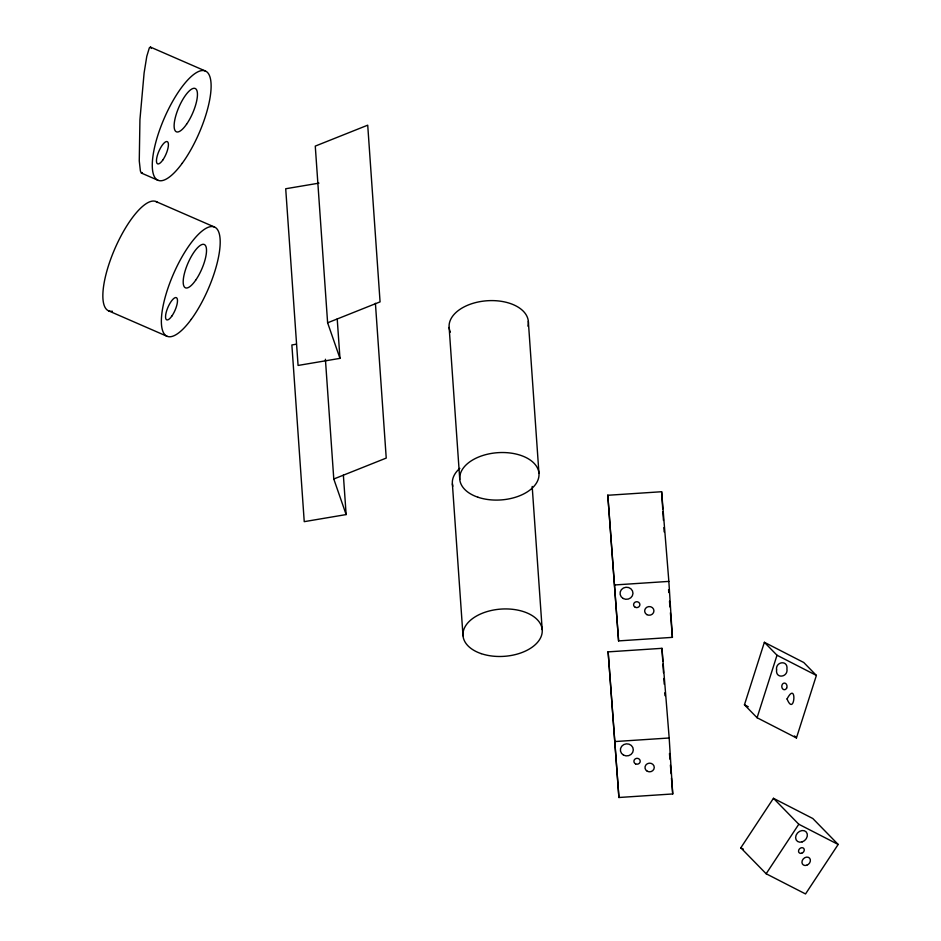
<?xml version="1.0" encoding="UTF-8"?>
<svg xmlns="http://www.w3.org/2000/svg" width="941" height="941" viewBox="0 0 941 941"><rect width="100%" height="100%" fill="white"/><g stroke="black" fill="none" stroke-linecap="round" stroke-linejoin="round"><path stroke-width="1.41" d="M744.449 704.809L764.374 642.303L803.755 662.499L816.388 675.426L796.451 737.932L757.082 717.736L744.449 704.809L748.26 706.762M757.082 717.736L777.007 655.23L764.374 642.303M740.814 847.817L773.455 798.309L812.824 818.517L838.172 844.453L805.531 893.95L766.15 873.754L740.814 847.817L743.355 849.111M766.15 873.754L798.791 824.245L773.455 798.309M142.397 172.579L141.315 173.015L140.397 171.027L139.268 160.911L139.938 119.566L144.114 72.904L146.784 56.342L149.36 47.815L150.454 47.085L205.314 70.975M327.621 322.798L380.07 301.873L367.719 125.177L315.27 146.102L327.621 322.798L339.972 358.368L298.074 365.449L285.711 188.753L318.952 183.142M296.215 344.23L291.875 344.959L304.237 521.655L346.135 514.574L333.784 479.004L386.233 458.079L375.412 303.284M607.804 495.272L661.629 491.731L668.851 581.397L672.403 637.363L618.59 640.903L607.804 495.272L618.59 640.903M615.026 584.937L668.851 581.397M608.133 651.866L661.958 648.325L669.18 737.991L672.733 793.957L618.919 797.498L608.133 651.866L618.919 797.498M615.355 741.532L669.18 737.991M141.444 173.085L158.088 180.331M155.877 201.515L214.395 226.993M108.65 310.871L167.169 336.349M777.007 655.23L816.388 675.426M798.791 824.245L838.172 844.453M150.454 47.085L151.289 48.426M794.51 735.944L796.451 737.932M668.569 589.642L668.792 592.536M669.498 601.217L669.957 607.004M670.427 612.779L672.403 637.363M669.474 753.47L669.945 759.246M670.404 765.033L671.109 773.714M671.451 778.054L672.733 793.957M528.324 321.281L538.946 473.217M532.183 486.45L542.192 629.611M449.139 327.468L459.761 479.404M452.386 483.874L463.007 635.798M337.219 318.94L339.972 358.368M343.371 475.146L346.135 514.574M325.41 359.262L333.784 479.004M661.629 491.731L662.723 508.952M662.899 511.822L663.452 520.432M663.911 527.619L664.181 531.924M661.958 648.325L662.77 661.241M662.958 664.111L663.511 672.721M663.875 678.461L664.24 684.201M664.781 692.811L664.969 695.681M112.367 311.224A59.565 18.949 -66.5 0 1 113.626 251.623A59.565 18.949 -66.5 0 1 157.488 202.468M450.386 332.138A39.71 23.678 -4 0 1 486.626 300.791A39.71 23.678 -4 0 1 527.936 326.186M452.809 486.25A39.71 23.678 -4 0 1 459.82 468.347M776.572 669.851C775.419 679.226 788.252 677.297 786.947 669.039C788.099 659.665 775.278 661.57 776.572 669.851M787.052 698.951C794.792 718.101 797.403 679.343 787.052 698.951M786.664 688.094A3.341 2.635 -89.9 0 0 784.429 683.072A3.341 2.635 -89.9 0 0 782.112 688.047A3.341 2.635 -89.9 0 0 786.664 688.094M802.167 841.901A6.469 5.211 -44.3 0 0 806.214 831.938A6.469 5.211 -44.3 0 0 796.086 835.243A6.469 5.211 -44.3 0 0 802.167 841.901M801.697 853.252A3.164 2.541 -44.3 0 0 803.732 848.406A3.164 2.541 -44.3 0 0 798.78 849.946A3.164 2.541 -44.3 0 0 801.697 853.252M806.743 865.25A4.646 3.74 -44.3 0 0 809.519 858.074A4.646 3.74 -44.3 0 0 802.261 860.568A4.646 3.74 -44.3 0 0 806.743 865.25M191.317 319.258A59.565 18.949 -66.5 0 0 216.007 227.945A59.565 18.949 -66.5 0 0 165.016 297.803A59.565 18.949 -66.5 0 0 191.317 319.258M171.827 316.105A12.104 3.846 -66.5 0 0 176.543 297.756A12.104 3.846 -66.5 0 0 166.192 312.377A12.104 3.846 -66.5 0 0 171.827 316.105M195.622 280.289A23.607 7.504 -66.5 0 0 204.573 244.66A23.607 7.504 -66.5 0 0 184.401 273.513A23.607 7.504 -66.5 0 0 195.622 280.289M182.248 163.24A59.565 18.949 -66.5 0 0 206.926 71.939A59.565 18.949 -66.5 0 0 155.935 141.797A59.565 18.949 -66.5 0 0 182.248 163.24M186.553 124.271A23.607 7.504 -66.5 0 0 195.505 88.642A23.607 7.504 -66.5 0 0 175.332 117.496A23.607 7.504 -66.5 0 0 186.553 124.271M162.746 160.099A12.104 3.846 -66.5 0 0 167.463 141.738A12.104 3.846 -66.5 0 0 157.112 156.359A12.104 3.846 -66.5 0 0 162.746 160.099M646.949 614.661A4.646 4.34 -4.6 0 0 653.936 610.885A4.646 4.34 -4.6 0 0 647.008 607.145A4.646 4.34 -4.6 0 0 646.949 614.661M635.269 607.298A3.164 2.952 -4.6 0 0 639.892 604.522A3.164 2.952 -4.6 0 0 635.046 602.193A3.164 2.952 -4.6 0 0 635.269 607.298M623.142 598.476A6.469 6.046 -4.6 0 0 632.975 593.359A6.469 6.046 -4.6 0 0 623.413 588.007A6.469 6.046 -4.6 0 0 623.142 598.476M477.922 497.224A39.71 23.678 -4 0 0 538.97 475.652A39.71 23.678 -4 0 0 481.192 456.044A39.71 23.678 -4 0 0 477.922 497.224M647.279 771.255A4.646 4.34 -4.6 0 0 654.266 767.468A4.646 4.34 -4.6 0 0 647.337 763.739A4.646 4.34 -4.6 0 0 647.279 771.255M635.598 763.892A3.164 2.952 -4.6 0 0 640.221 761.104A3.164 2.952 -4.6 0 0 635.375 758.787A3.164 2.952 -4.6 0 0 635.598 763.892M623.471 755.07A6.469 6.046 -4.6 0 0 633.305 749.953A6.469 6.046 -4.6 0 0 623.742 744.59A6.469 6.046 -4.6 0 0 623.471 755.07M481.157 653.619A39.71 23.678 -4 0 0 542.204 632.058A39.71 23.678 -4 0 0 484.427 612.45A39.71 23.678 -4 0 0 481.157 653.619"/></g></svg>
